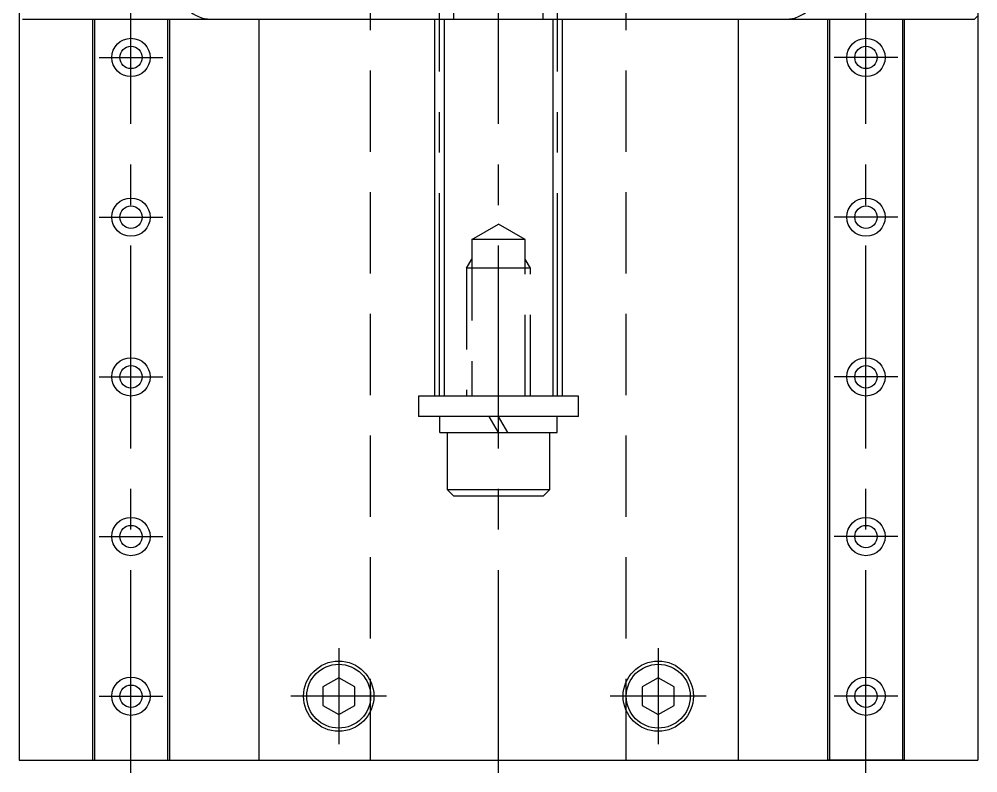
# Model space of a CAD drawing. Extents: x -52 to 575, y -19 to 565.
# Drawn here: x 422.5 to 572.5, y -2 to 116 of the extents above; entities that cross this region are included whole.
import ezdxf

# ---------------------------------------------------------------- set-up
doc = ezdxf.new("R2010")
doc.units = 0
doc.linetypes.add('CENTER', pattern=[50.8, 31.75, -6.35, 6.35, -6.35])
doc.linetypes.add('DASHED', pattern=[19.05, 12.7, -6.35])
doc.layers.get('0').update_dxf_attribs({"linetype": 'CONTINUOUS'})
doc.layers.add('CENTER', color=1, linetype='CENTER')

msp = doc.modelspace()

# ---------------------------------------------------------------- linework, layer by layer
at = {"color": 7, "linetype": 'CONTINUOUS'}
for p, q in [((422.5, 230), (422.5, 0)), ((572.5, 230), (572.5, 0)), ((490.5, 116), (490.5, 201)), ((504.5, 116), (504.5, 201)), ((423, 116), (572, 116)), ((423, 116), (572, 116)), ((434, 116), (434, 0)), ((434.3, 116), (434.3, 0)), ((445.7, 116), (445.7, 0)), ((446, 116), (446, 0)), ((452.5, 116), (490.5, 116)), ((460, 116), (460, 0)), ((486.5, 116), (508.5, 116)), ((487.5, 116), (487.5, 57)), ((489, 116), (489, 57)), ((490.5, 116), (504.5, 116)), ((504.5, 116), (542.5, 116)), ((506, 116), (506, 57)), ((507.5, 57), (507.5, 116)), ((535, 116), (535, 0)), ((549, 116), (549, 0)), ((549.3, 116), (549.3, 0)), ((560.7, 116), (560.7, 0)), ((561, 116), (561, 0)), ((572, 116), (572.5, 116.5)), ((510, 57), (485, 57)), ((485, 57), (485, 53.8)), ((507.5, 57), (487.5, 57)), ((510, 53.8), (510, 57)), ((510, 53.8), (485, 53.8)), ((506.7, 53.8), (488.3, 53.8)), ((488.3, 51.3), (488.3, 53.8)), ((497.5, 51.3), (496.06, 53.8)), ((498.95, 51.3), (497.5, 53.8)), ((506.7, 51.3), (506.7, 53.8)), ((488.3, 51.3), (506.7, 51.3)), ((489.5, 42.3), (489.5, 51.3)), ((505.5, 51.3), (505.5, 42.3)), ((505.5, 42.3), (489.5, 42.3)), ((490.5, 41.3), (489.5, 42.3)), ((505.5, 42.3), (504.5, 41.3)), ((504.5, 41.3), (490.5, 41.3)), ((472.5, 12.89), (470, 11.44)), ((475, 11.44), (472.5, 12.89)), ((522.5, 12.89), (520, 11.44)), ((525, 11.44), (522.5, 12.89)), ((470, 11.44), (470, 8.56)), ((475, 8.56), (475, 11.44)), ((520, 11.44), (520, 8.56)), ((525, 8.56), (525, 11.44)), ((470, 8.56), (472.5, 7.11)), ((472.5, 7.11), (475, 8.56)), ((520, 8.56), (522.5, 7.11)), ((522.5, 7.11), (525, 8.56)), ((422.5, 0), (572.5, 0)), ((434, 0), (446, 0)), ((561, 0), (549, 0))]:
    msp.add_line(p, q, dxfattribs=at)
at = {"color": 3, "linetype": 'DASHED'}
for p, q in [((477.5, 0), (477.5, 220)), ((517.5, 0), (517.5, 220)), ((493.31, 81.5), (497.5, 83.92)), ((501.69, 81.5), (497.5, 83.92)), ((501.69, 81.5), (493.31, 81.5)), ((493.31, 81.5), (493.31, 57)), ((501.69, 57), (501.69, 81.5)), ((492.5, 77), (493.31, 78.41)), ((502.5, 77), (501.69, 78.41)), ((502.5, 77), (492.5, 77)), ((492.5, 77), (492.5, 57)), ((502.5, 57), (502.5, 77))]:
    msp.add_line(p, q, dxfattribs=at)
at = {"color": 7, "linetype": 'CONTINUOUS'}
for centre, radius in [((440, 110), 3), ((555, 110), 3), ((440, 110), 1.75), ((555, 110), 1.75), ((440, 85), 3), ((555, 85), 3), ((440, 85), 1.75), ((555, 85), 1.75), ((440, 60), 3), ((555, 60), 3), ((440, 60), 1.75), ((555, 60), 1.75), ((440, 35), 3), ((555, 35), 3), ((440, 35), 1.75), ((555, 35), 1.75), ((472.5, 10), 5.5), ((472.5, 10), 5), ((522.5, 10), 5.5), ((522.5, 10), 5), ((440, 10), 3), ((555, 10), 3), ((440, 10), 1.75), ((555, 10), 1.75)]:
    msp.add_circle(centre, radius, dxfattribs=at)
for centre, start, end in [((452.5, 121), 180, 270), ((542.5, 121), 270, 360)]:
    msp.add_arc(centre, 5, start, end, dxfattribs=at)
at = {"layer": 'CENTER', "color": 1, "linetype": 'CENTER'}
for p, q in [((497.5, -2), (497.5, 275.8)), ((440, -2), (440, 222)), ((555, -2), (555, 222)), ((488.25, 57), (488.25, 220)), ((506.75, 57), (506.75, 220)), ((435, 110), (445, 110)), ((560, 110), (550, 110)), ((435, 85), (445, 85)), ((560, 85), (550, 85)), ((435, 60), (445, 60)), ((560, 60), (550, 60)), ((435, 35), (445, 35)), ((560, 35), (550, 35)), ((472.5, 17.5), (472.5, 2.5)), ((522.5, 17.5), (522.5, 2.5)), ((435, 10), (445, 10)), ((480, 10), (465, 10)), ((530, 10), (515, 10)), ((560, 10), (550, 10))]:
    msp.add_line(p, q, dxfattribs=at)

doc.saveas('drawing.dxf')
